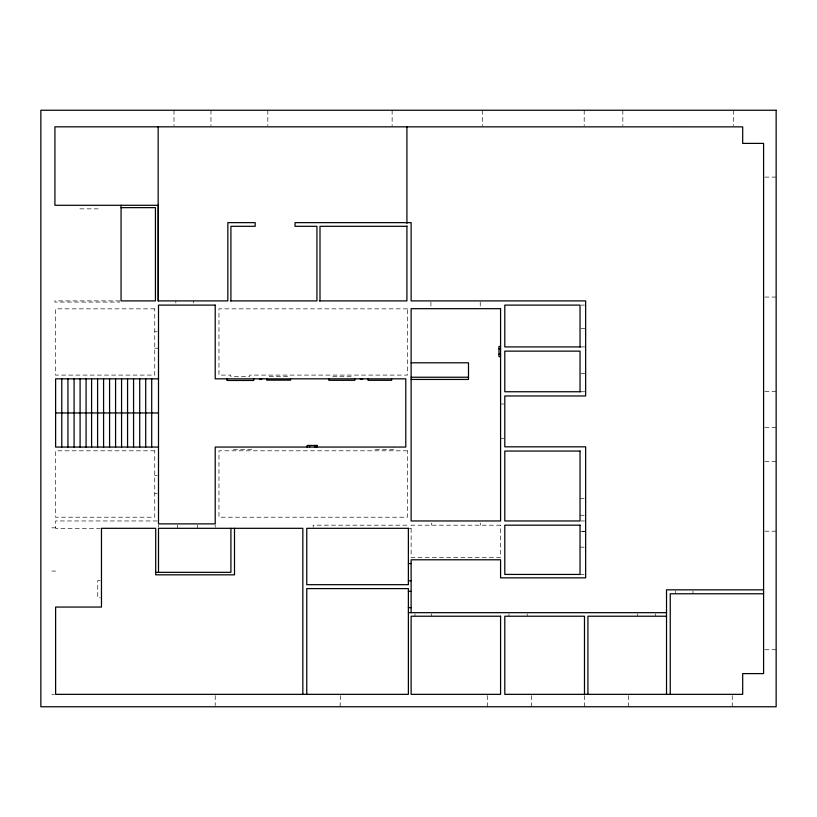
<?xml version="1.0" encoding="UTF-8"?>
<svg xmlns="http://www.w3.org/2000/svg" width="817" height="817" viewBox="0 0 817 817"><rect width="100%" height="100%" fill="white"/><g stroke="black" fill="none" stroke-linecap="round" stroke-linejoin="round"><path stroke-width="0.61" stroke-dasharray="4.08 3.06" d="M340.056 706.756L340.566 695.594M764.845 177.105L776.15 177.105M79.923 208.856L98.142 208.856M764.845 297.061L776.15 297.061M119.793 300.901L54.923 300.901L54.923 302.065L119.813 302.065M581.153 305.109L584.533 305.109M581.153 328.465L585.656 328.465M154.75 331.763L157.252 331.763M580.601 346.919L585.656 346.919M154.75 348.216L158.498 348.216M581.153 373.42L585.656 373.42M269.242 376.576L288.197 376.576M332.754 376.739L351.463 376.739M764.845 391.302L776.15 391.302M580.601 391.752L585.656 391.752M500.576 404.007L503.742 404.007M764.845 427.495L776.15 427.495M500.576 438.331L503.742 438.331M233.448 449.503L252.596 449.503M375.33 449.503L394.488 449.503L394.488 447.062M764.845 461.574L776.15 461.574M154.75 475.433L157.252 475.433M154.75 493.437L157.252 493.437M580.029 498.656L584.533 498.656M580.029 515.261L584.533 515.261M157.232 520.96L55.617 520.96L55.617 528.313L100.205 528.313M581.153 520.96L584.533 520.96M406.917 525.178L313.177 525.178L313.177 527.271M51.869 527.823L55.617 527.823M408.377 528.313L411.125 528.313M764.845 531.193L776.15 531.193M580.029 547.124L584.533 547.216M51.869 571.063L55.617 571.063M580.029 574.433L584.533 574.433M100.236 580.621L97.754 580.621L97.754 597.819L100.236 597.819M764.845 649.76L776.15 649.76M51.869 694.348L54.371 694.348M733.36 110.244L733.36 125.675M732.246 695.594L732.246 706.756M692.959 590.814L692.959 593.775M675.383 590.814L675.383 593.775M655.612 613.863L655.612 616.222M637.72 613.863L637.72 616.222M628.375 695.594L628.375 706.756M622.84 110.244L622.84 125.675M584.482 695.594L584.482 706.756M584.196 110.244L584.196 125.675M531.336 695.594L531.336 706.756M527.179 613.863L527.179 616.222M508.991 613.863L508.991 616.222M487.279 695.594L487.279 706.756M482.285 110.244L482.285 125.675M480.651 523.074L480.651 525.178M480.243 302.004L480.243 307.57M431.57 523.074L431.57 525.178M431.509 613.863L431.509 616.222M430.927 302.004L430.927 307.57M414.995 613.863L414.995 616.222M392.129 110.244L392.129 125.675M267.833 110.244L267.833 125.675M215.218 524.984L215.218 527.2M215.218 695.594L215.218 705.52M210.96 110.244L210.96 125.675M197.673 524.984L197.673 528.313M193.721 300.901L193.721 303.005M177.565 524.984L177.565 528.313M175.849 300.901L175.849 303.005M173.99 110.244L173.99 125.675M158.498 524.984L158.498 527.2M154.75 308.857L55.617 308.857L55.617 375.095L154.75 375.095L154.75 308.857M407.387 308.857L218.966 308.857L218.966 375.095L230.751 375.095L230.751 376.392L249.716 376.392L249.716 375.095L407.387 375.095L407.387 308.857M154.75 450.81L55.617 450.81L55.617 517.212L154.75 517.212L154.75 450.81M407.387 450.81L218.966 450.81L218.966 517.212L407.387 517.212L407.387 450.81M500.576 525.178L411.125 525.178L411.125 557.357L500.576 557.357L500.576 525.178M584.533 531.254L580.029 531.254L584.533 531.346"/><path stroke-width="1.23" d="M121.059 207.641L155.444 207.641L155.444 300.901L121.059 300.901L121.059 205.292M406.917 226.309L319.998 226.309L319.998 300.901M230.445 300.901L316.935 300.901L316.935 226.309L295.039 226.309L295.039 222.643L411.125 222.643L411.125 300.901L585.656 300.901L585.656 395.969L504.794 395.969L504.794 446.828L585.656 446.828L585.656 577.844L500.576 577.844L500.576 559.788L411.125 559.788L411.125 612.679M319.314 300.901L406.917 300.901L406.917 225.952M500.576 346.398L498.962 346.398L498.962 356.651L500.576 356.651M580.601 346.919L504.794 346.919L504.794 305.109L580.029 305.109L580.029 346.919M498.962 348.828L500.576 348.828M498.962 354.221L500.576 354.221M411.125 362.799L468.498 362.799L468.498 379.445L411.125 379.445M411.125 377.229L468.498 377.229M158.498 378.843L55.617 378.843L55.617 447.062L158.498 447.062M360.644 379.435L362.227 379.282M261.522 379.466L259.908 379.302M580.601 391.752L504.794 391.752L504.794 351.136L580.029 351.136L580.029 391.752M55.617 412.953L158.498 412.953M408.377 563.567L411.125 563.567M155.71 572.339L230.915 572.339L230.915 528.313M408.377 580.764L411.125 580.764M763.589 589.833L666.519 589.833L666.519 694.348M408.377 591.355L411.125 591.355M763.589 593.775L670.246 593.775L670.246 694.348M408.377 607.654L411.125 607.654M408.377 612.679L666.519 612.679M666.519 616.222L587.923 616.222L587.923 694.348M584.482 694.348L584.482 616.222L504.794 616.222L504.794 694.348L742.684 694.348L742.684 673.606L763.589 673.606L763.589 143.394L742.684 143.394L742.684 126.86L54.923 126.819L54.923 205.292L158.304 205.292L158.304 300.901M406.917 126.86L406.917 223.409M391.598 378.843L391.598 380.303L368.099 380.303L368.099 378.843M362.636 378.792L360.205 378.792M354.772 378.843L354.772 380.303L328.842 380.303L328.842 378.843M317.384 447.062L317.384 445.449L307.131 445.449L307.131 447.062M316.853 445.449L316.853 447.062M314.953 445.449L314.953 447.062M309.561 445.449L309.561 447.062M306.763 694.348L306.763 588.597L408.377 588.597L408.377 694.348L55.617 694.348L55.617 607.062L101.471 607.062L101.471 528.313L155.71 528.313L155.71 574.821L234.499 574.821L234.499 528.313M302.841 694.348L302.841 528.313L158.498 528.313L158.498 572.339M290.535 378.843L290.535 380.14L266.72 380.14L266.72 378.843M261.9 378.822L259.469 378.822M253.719 378.843L253.719 380.467L226.983 380.467L226.983 378.843M230.915 300.901L230.915 226.309L255.17 226.309L255.17 222.643L227.841 222.643L227.841 300.901L158.171 300.901L158.171 126.86M151.707 378.843L151.707 447.062M145.712 378.843L145.712 447.062M139.717 378.843L139.717 447.062M133.559 378.843L133.559 447.062M127.564 378.843L127.564 447.062M121.57 378.843L121.57 447.062M115.575 378.843L115.575 447.062M109.58 378.843L109.58 447.062M103.585 378.843L103.585 447.062M97.591 378.843L97.591 447.062M91.596 378.843L91.596 447.062M86.081 378.843L86.081 447.062M80.086 378.843L80.086 447.062M74.092 378.843L74.092 447.062M67.934 378.843L67.934 447.062M61.775 378.843L61.775 447.062M776.15 110.244L40.85 110.244L40.85 706.756L776.15 706.756L776.15 110.244M215.218 305.109L158.498 305.109L158.498 523.881L215.218 523.881L215.218 447.062L405.783 447.062L405.783 378.843L215.218 378.843L215.218 305.109M500.576 308.683L411.125 308.683L411.125 520.96L500.576 520.96L500.576 308.683M580.029 451.045L504.794 451.045L504.794 520.96L580.029 520.96L580.029 451.045M580.029 525.178L504.794 525.178L504.794 574.433L580.029 574.433L580.029 525.178M408.377 528.313L306.763 528.313L306.763 584.676L408.377 584.676L408.377 528.313M500.576 616.222L411.125 616.222L411.125 694.348L500.576 694.348L500.576 616.222"/></g></svg>
